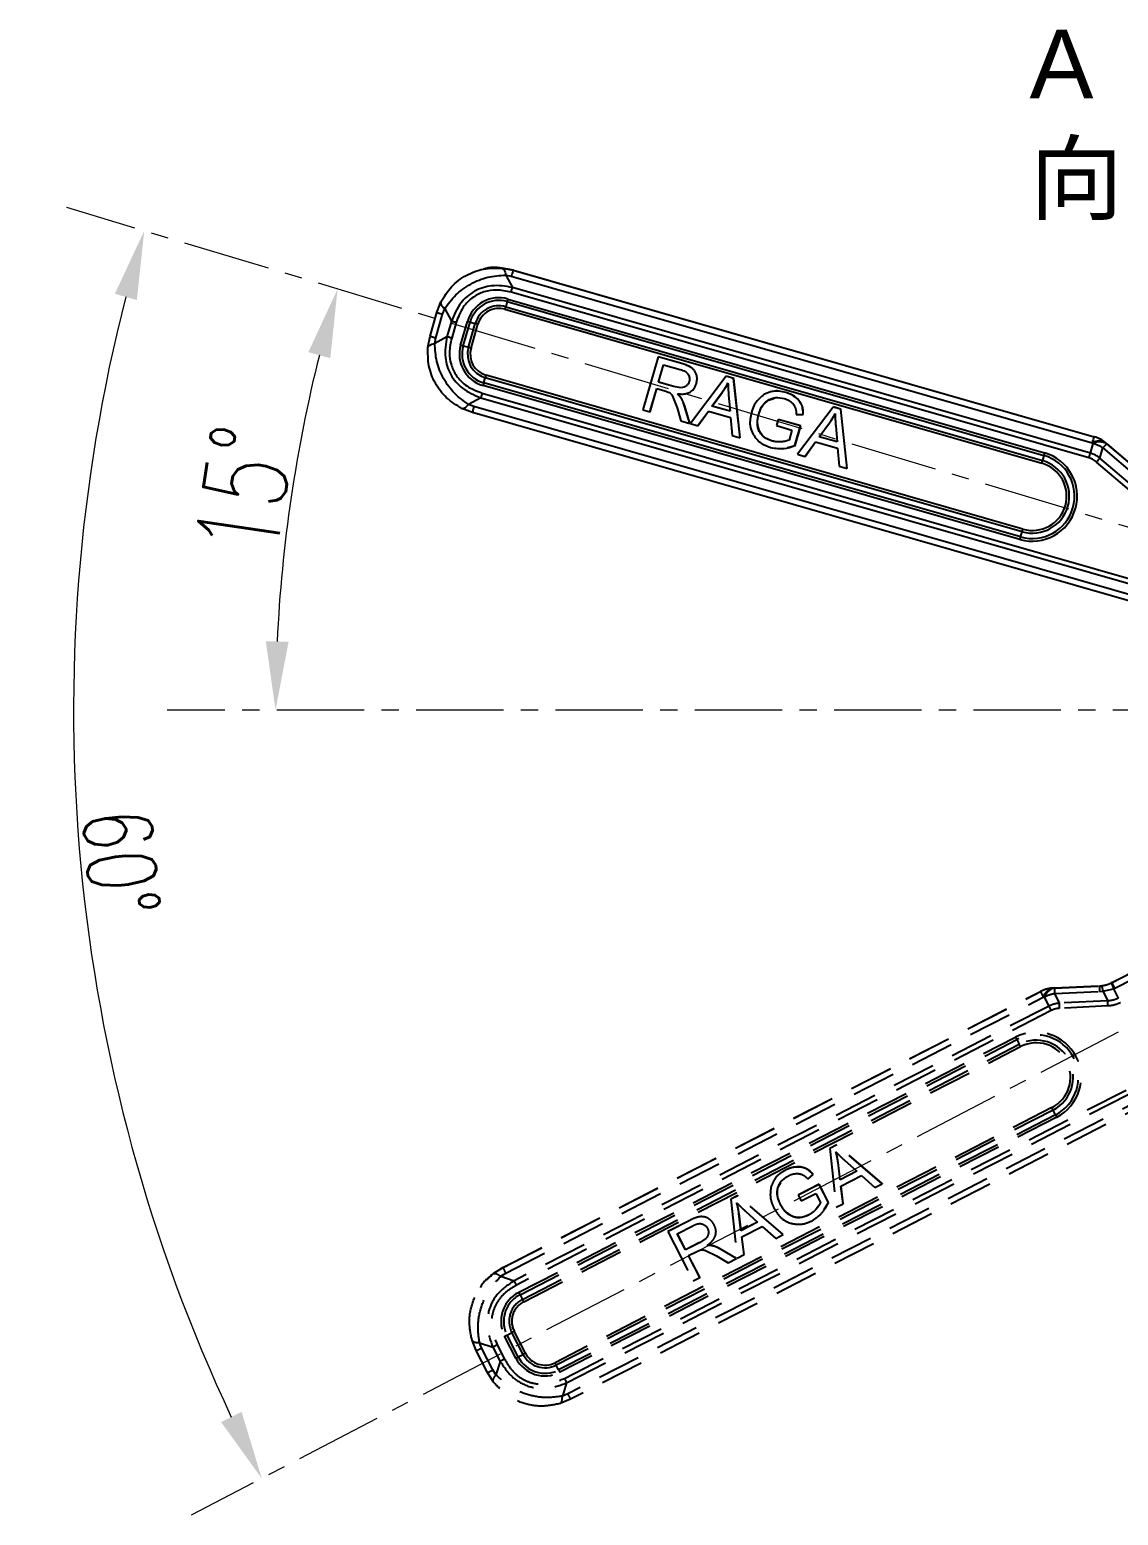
# Model space of a CAD drawing. Header units: millimetres. Extents: x 2126 to 3741, y 477 to 1658.
# Drawn here: x 2679.8 to 2838.6, y 1272.6 to 1489.3 of the extents above; entities that cross this region are included whole.
import ezdxf

# ---------------------------------------------------------------- set-up
doc = ezdxf.new("R2010")
doc.units = ezdxf.units.MM
doc.linetypes.add('CENTERX2', pattern=[20.32, 12.7, -2.54, 2.54, -2.54])
doc.linetypes.add('HIDDEN', pattern=[9.525, 6.35, -3.175])
doc.layers.add('AM_5', color=3, linetype='Continuous', lineweight=25)
doc.layers.add('标注', color=3, linetype='Continuous', lineweight=13)
doc.styles.add('SLDTEXTSTYLE1', font='txt.shx', dxfattribs={"width": 0.7, "bigfont": 'gbcbig.shx'})
doc.styles.get("Standard").update_dxf_attribs({"font": 'arial.ttf'})
doc.dimstyles.new('SLDDIMSTYLE12$2', dxfattribs={"dimtxt": 12, "dimasz": 10, "dimexe": 0, "dimexo": 0.0625, "dimgap": 0.875, "dimtad": 1, "dimdec": 1, "dimlfac": 1.8, "dimrnd": 1e-09, "dimzin": 12, "dimdsep": 46, "dimtxsty": 'SLDTEXTSTYLE1', "dimcen": 0.09, "dimdle": 8.16, "dimclrd": 3, "dimclre": 3, "dimadec": 0, "dimazin": 3, "dimtfac": 1, "dimtdec": 1, "dimtofl": 0, "dimtmove": 0, "dimatfit": 3, "dimfxl": 0, "dimfrac": 2, "dimtolj": 1, "dimlwd": 5, "dimlwe": 5, "dimarcsym": 0})

# ---------------------------------------------------------------- blocks, each defined once
blk = doc.blocks.new('*D18')
at = {"layer": 'Defpoints', "color": 0, "transparency": 16777216}
for p in [(2685.26, 1463.36), (2686.39, 1398.5), (2928.67, 1390.05), (2928.67, 1390.05), (2703.38, 1272.63)]:
    blk.add_point(p, dxfattribs=at)
at = {"layer": '标注', "color": 3, "linetype": 'Continuous', "lineweight": 5, "transparency": 16777216}
blk.add_arc((2928.67, 1390.05), 242.43, 165.602, 205.1646, dxfattribs=at)
at = {"layer": '标注', "color": 3, "transparency": 16777216}
for points in [[(2692.26, 1450.78), (2695.47, 1449.88), (2696.55, 1459.96)], [(2710.75, 1287.71), (2707.76, 1286.23), (2713.69, 1278)]]:
    blk.add_solid(points, dxfattribs=at)
at = {"layer": '标注', "color": 0, "transparency": 16777216, "insert": (2693.17, 1367.86), "char_height": 10, "attachment_point": 5, "rotation": 275.3833, "style": 'SLDTEXTSTYLE1'}
blk.add_mtext('\\A1;60%%D', dxfattribs=at)
blk = doc.blocks.new('*D19')
at = {"layer": 'AM_5', "color": 3, "linetype": 'Continuous', "lineweight": 5, "transparency": 16777216}
blk.add_arc((2928.56, 1390.08), 212.86, 165.9291, 177.308, dxfattribs=at)
at = {"layer": 'AM_5', "color": 3, "transparency": 16777216}
for points in [[(2720.48, 1442.27), (2723.69, 1441.39), (2724.74, 1451.47)], [(2717.6, 1400.04), (2714.27, 1400.12), (2715.7, 1390.08)]]:
    blk.add_solid(points, dxfattribs=at)
at = {"layer": 'Defpoints', "color": 0, "transparency": 16777216}
for p in [(2685.26, 1463.36), (2719.73, 1431.33), (2699.9, 1390.08), (2928.66, 1390.05), (2931.81, 1390.08)]:
    blk.add_point(p, dxfattribs=at)
at = {"layer": 'AM_5', "color": 0, "transparency": 16777216, "insert": (2711.17, 1422.11), "char_height": 12, "attachment_point": 5, "rotation": 81.6186, "style": 'SLDTEXTSTYLE1'}
blk.add_mtext('\\A1;15%%D', dxfattribs=at)

msp = doc.modelspace()

# ---------------------------------------------------------------- linework, layer by layer
at = {"color": 1, "linetype": 'CENTERX2', "lineweight": 18}
for p, q in [((2928.673, 1390.05), (2685.259, 1463.363)), ((2931.81, 1390.08), (2699.9, 1390.08)), ((2928.673, 1390.05), (2703.382, 1272.63))]:
    msp.add_line(p, q, dxfattribs=at)
at = {"color": 7, "linetype": 'Continuous', "lineweight": 25}
for p, q in [((2746.013, 1454.387), (2745.98, 1454.38)), ((2748.731, 1454.541), (2750.359, 1454.233)), ((2750.382, 1454.239), (2748.757, 1454.547)), ((2750.382, 1454.239), (2750.359, 1454.233)), ((2750.359, 1454.233), (2835.074, 1429.94)), ((2750.382, 1454.239), (2835.098, 1429.945)), ((2749.269, 1453.516), (2750.247, 1451.714)), ((2749.269, 1453.516), (2750.084, 1453.362)), ((2750.084, 1453.362), (2834.799, 1429.069)), ((2834.532, 1427.544), (2750.247, 1451.714)), ((2739.227, 1448.063), (2739.826, 1449.605)), ((2749.466, 1449.649), (2749.265, 1448.902)), ((2749.466, 1449.649), (2827.757, 1427.197)), ((2749.571, 1450.023), (2827.863, 1427.571)), ((2834.33, 1426.851), (2750.045, 1451.021)), ((2738.235, 1444.603), (2739.227, 1448.063)), ((2739.073, 1444.349), (2740.065, 1447.809)), ((2740.065, 1447.809), (2740.364, 1448.58)), ((2740.364, 1448.58), (2741.342, 1446.778)), ((2749.16, 1448.528), (2827.451, 1426.077)), ((2749.265, 1448.902), (2827.556, 1426.451)), ((2741.342, 1446.778), (2740.697, 1444.528)), ((2742.03, 1446.578), (2741.385, 1444.329)), ((2742.692, 1443.299), (2743.684, 1446.759)), ((2743.069, 1443.192), (2744.061, 1446.652)), ((2743.832, 1442.98), (2744.824, 1446.44)), ((2744.061, 1446.652), (2744.824, 1446.44)), ((2744.208, 1442.873), (2745.201, 1446.334)), ((2737.926, 1442.976), (2738.235, 1444.603)), ((2740.697, 1444.528), (2738.918, 1443.536)), ((2738.918, 1443.536), (2739.073, 1444.349)), ((2743.069, 1443.192), (2743.832, 1442.98)), ((2771.495, 1441.587), (2769.275, 1433.844)), ((2771.513, 1441.591), (2771.495, 1441.587)), ((2774.921, 1440.605), (2771.495, 1441.587)), ((2774.939, 1440.609), (2771.513, 1441.591)), ((2824.694, 1416.462), (2746.403, 1438.914)), ((2771.542, 1437.884), (2772.276, 1440.444)), ((2771.559, 1437.888), (2772.291, 1440.439)), ((2772.276, 1440.444), (2774.719, 1439.743)), ((2774.939, 1440.609), (2774.921, 1440.605)), ((2776.134, 1440.157), (2776.117, 1440.153)), ((2781.399, 1438.753), (2776.207, 1431.862)), ((2781.417, 1438.757), (2781.399, 1438.753)), ((2782.502, 1438.437), (2781.399, 1438.753)), ((2782.52, 1438.44), (2781.417, 1438.757)), ((2824.247, 1414.96), (2745.956, 1437.411)), ((2746.065, 1437.787), (2746.293, 1438.539)), ((2824.356, 1415.335), (2746.065, 1437.787)), ((2824.585, 1416.087), (2746.293, 1438.539)), ((2770.299, 1433.55), (2771.286, 1436.992)), ((2770.317, 1433.554), (2771.301, 1436.987)), ((2771.286, 1436.992), (2772.479, 1436.65)), ((2771.559, 1437.888), (2771.542, 1437.884)), ((2773.748, 1437.251), (2771.542, 1437.884)), ((2773.766, 1437.255), (2771.559, 1437.888)), ((2772.479, 1436.65), (2773.126, 1436.398)), ((2773.766, 1437.255), (2773.748, 1437.251)), ((2774.833, 1437.069), (2773.748, 1437.251)), ((2782.52, 1438.44), (2782.502, 1438.437)), ((2783.438, 1429.788), (2782.502, 1438.437)), ((2783.456, 1429.792), (2782.52, 1438.44)), ((2745.633, 1435.623), (2743.854, 1434.63)), ((2744.627, 1434.33), (2743.854, 1434.63)), ((2745.633, 1435.623), (2847.699, 1406.353)), ((2745.828, 1436.314), (2847.894, 1407.045)), ((2773.607, 1435.85), (2774.246, 1434.166)), ((2775.366, 1434.391), (2775.349, 1434.387)), ((2776.094, 1431.888), (2775.349, 1434.387)), ((2776.112, 1431.892), (2775.366, 1434.391)), ((2775.571, 1436.228), (2775.589, 1436.232)), ((2779.347, 1434.406), (2780.853, 1436.43)), ((2779.365, 1434.41), (2779.347, 1434.406)), ((2781.975, 1433.652), (2779.347, 1434.406)), ((2779.365, 1434.41), (2780.871, 1436.434)), ((2781.975, 1433.661), (2779.365, 1434.41)), ((2780.871, 1436.434), (2780.853, 1436.43)), ((2781.775, 1436.023), (2781.975, 1433.652)), ((2787.578, 1435.289), (2787.56, 1435.285)), ((2787.578, 1435.289), (2788.388, 1435.538)), ((2788.026, 1436.519), (2788.008, 1436.515)), ((2790.135, 1436.394), (2790.118, 1436.39)), ((2792.042, 1435.239), (2792.024, 1435.235)), ((2744.405, 1433.47), (2742.862, 1434.071)), ((2847.076, 1404.028), (2744.405, 1433.47)), ((2847.298, 1404.887), (2744.627, 1434.33)), ((2769.275, 1433.844), (2770.299, 1433.55)), ((2770.317, 1433.554), (2770.299, 1433.55)), ((2774.246, 1434.166), (2774.807, 1432.257)), ((2774.807, 1432.257), (2776.094, 1431.888)), ((2777.289, 1431.551), (2778.817, 1433.655)), ((2777.307, 1431.555), (2778.83, 1433.651)), ((2778.817, 1433.655), (2782.048, 1432.729)), ((2782.048, 1432.729), (2782.282, 1430.119)), ((2786.175, 1433.239), (2786.157, 1433.235)), ((2789.004, 1432.465), (2788.743, 1431.557)), ((2789.022, 1432.469), (2789.004, 1432.465)), ((2792.276, 1431.526), (2789.004, 1432.465)), ((2792.294, 1431.53), (2789.022, 1432.469)), ((2791.625, 1433.198), (2792.628, 1433.191)), ((2797.017, 1434.274), (2791.825, 1427.383)), ((2792.646, 1433.195), (2792.628, 1433.191)), ((2797.035, 1434.278), (2797.017, 1434.274)), ((2798.12, 1433.958), (2797.017, 1434.274)), ((2798.138, 1433.962), (2797.035, 1434.278)), ((2798.138, 1433.962), (2798.12, 1433.958)), ((2799.056, 1425.309), (2798.12, 1433.958)), ((2799.074, 1425.313), (2798.138, 1433.962)), ((2776.112, 1431.892), (2776.094, 1431.888)), ((2776.207, 1431.862), (2777.289, 1431.551)), ((2777.307, 1431.555), (2777.289, 1431.551)), ((2782.282, 1430.119), (2783.438, 1429.788)), ((2786.27, 1430.726), (2786.252, 1430.722)), ((2788.743, 1431.557), (2791.013, 1430.906)), ((2791.013, 1430.906), (2790.598, 1429.46)), ((2791.454, 1428.66), (2792.276, 1431.526)), ((2791.472, 1428.664), (2792.294, 1431.53)), ((2792.294, 1431.53), (2792.276, 1431.526)), ((2794.965, 1429.927), (2796.471, 1431.952)), ((2794.983, 1429.931), (2796.489, 1431.955)), ((2796.489, 1431.955), (2796.471, 1431.952)), ((2797.394, 1431.544), (2797.594, 1429.173)), ((2783.456, 1429.792), (2783.438, 1429.788)), ((2788.138, 1429.306), (2788.12, 1429.302)), ((2789.648, 1429.216), (2789.63, 1429.212)), ((2790.123, 1429.305), (2789.648, 1429.216)), ((2790.331, 1428.3), (2790.349, 1428.304)), ((2790.336, 1428.351), (2791.472, 1428.664)), ((2791.472, 1428.664), (2791.454, 1428.66)), ((2792.907, 1427.073), (2794.436, 1429.176)), ((2792.925, 1427.076), (2794.448, 1429.173)), ((2794.436, 1429.176), (2797.666, 1428.25)), ((2794.983, 1429.931), (2794.965, 1429.927)), ((2797.594, 1429.173), (2794.965, 1429.927)), ((2797.593, 1429.182), (2794.983, 1429.931)), ((2797.666, 1428.25), (2797.9, 1425.641)), ((2834.532, 1427.544), (2834.95, 1428.939)), ((2834.799, 1429.069), (2834.95, 1428.939)), ((2835.074, 1429.94), (2835.098, 1429.945)), ((2835.925, 1426.817), (2836.371, 1428.306)), ((2836.371, 1428.306), (2841.348, 1424.061)), ((2836.754, 1429.038), (2836.777, 1429.043)), ((2836.754, 1429.038), (2836.905, 1428.908)), ((2836.916, 1428.926), (2836.762, 1429.056)), ((2836.777, 1429.043), (2836.931, 1428.913)), ((2836.905, 1428.908), (2841.882, 1424.662)), ((2836.931, 1428.913), (2841.908, 1424.668)), ((2791.825, 1427.383), (2792.907, 1427.073)), ((2792.925, 1427.076), (2792.907, 1427.073)), ((2827.757, 1427.197), (2827.556, 1426.451)), ((2840.806, 1421.672), (2835.439, 1426.251)), ((2841.292, 1422.239), (2835.925, 1426.817)), ((2797.9, 1425.641), (2799.056, 1425.309)), ((2799.074, 1425.313), (2799.056, 1425.309)), ((2824.356, 1415.335), (2824.585, 1416.087))]:
    msp.add_line(p, q, dxfattribs=at)
at = {"color": 7, "linetype": 'HIDDEN', "lineweight": 25}
for p, q in [((2837.681, 1350.32), (2845.523, 1354.347)), ((2837.694, 1350.34), (2845.537, 1354.367)), ((2838.076, 1349.497), (2845.919, 1353.524)), ((2835.853, 1349.849), (2836.105, 1349.868)), ((2837.695, 1350.34), (2837.613, 1350.299)), ((2837.613, 1350.299), (2837.694, 1350.34)), ((2837.681, 1350.32), (2837.694, 1350.34)), ((2748.864, 1308.761), (2827.262, 1349.017)), ((2748.877, 1308.781), (2827.276, 1349.037)), ((2749.259, 1307.938), (2827.657, 1348.194)), ((2827.262, 1349.017), (2827.276, 1349.037)), ((2827.657, 1348.194), (2827.856, 1348.202)), ((2828.506, 1346.899), (2827.856, 1348.202)), ((2829.298, 1349.538), (2829.098, 1349.528)), ((2829.104, 1349.509), (2829.118, 1349.529)), ((2829.104, 1349.509), (2829.303, 1349.517)), ((2829.118, 1349.529), (2829.318, 1349.539)), ((2829.303, 1349.517), (2835.838, 1349.827)), ((2829.318, 1349.539), (2835.853, 1349.849)), ((2829.326, 1348.714), (2835.86, 1349.024)), ((2830.019, 1347.322), (2829.326, 1348.714)), ((2835.838, 1349.827), (2835.853, 1349.849)), ((2835.86, 1349.024), (2836.365, 1349.062)), ((2836.365, 1349.062), (2837.913, 1349.415)), ((2836.365, 1349.062), (2837.066, 1347.656)), ((2837.913, 1349.415), (2838.076, 1349.497)), ((2837.913, 1349.415), (2838.601, 1348.036)), ((2828.506, 1346.899), (2750.506, 1306.847)), ((2828.833, 1346.255), (2750.833, 1306.204)), ((2837.066, 1347.656), (2830.019, 1347.322)), ((2837.099, 1346.911), (2830.052, 1346.576)), ((2751.171, 1305.152), (2823.624, 1342.355)), ((2751.35, 1304.807), (2823.804, 1342.01)), ((2751.714, 1304.125), (2824.167, 1341.328)), ((2823.804, 1342.01), (2824.167, 1341.328)), ((2751.893, 1303.78), (2824.347, 1340.984)), ((2757.822, 1292.594), (2852.278, 1341.095)), ((2758.153, 1291.956), (2852.609, 1340.457)), ((2853.319, 1339.113), (2758.304, 1290.325)), ((2853.746, 1338.335), (2758.731, 1289.547)), ((2828.916, 1332.086), (2756.462, 1294.883)), ((2829.092, 1331.738), (2756.639, 1294.534)), ((2829.441, 1331.033), (2756.987, 1293.83)), ((2829.617, 1330.685), (2757.164, 1293.481)), ((2829.441, 1331.033), (2829.092, 1331.738)), ((2797.566, 1326.659), (2796.545, 1326.135)), ((2796.555, 1326.15), (2796.545, 1326.135)), ((2796.545, 1326.135), (2797.475, 1317.557)), ((2797.576, 1326.674), (2796.555, 1326.15)), ((2797.576, 1326.674), (2797.566, 1326.659)), ((2804.167, 1320.993), (2797.566, 1326.659)), ((2804.177, 1321.008), (2797.576, 1326.674)), ((2797.746, 1324.083), (2797.736, 1324.068)), ((2798.023, 1321.561), (2797.736, 1324.068)), ((2798.034, 1321.576), (2797.746, 1324.083)), ((2798.688, 1324.402), (2800.456, 1322.81)), ((2790.077, 1322.972), (2790.066, 1322.957)), ((2792.257, 1323.435), (2792.247, 1323.42)), ((2793.349, 1321.661), (2794.086, 1322.341)), ((2794.096, 1322.357), (2794.086, 1322.341)), ((2800.456, 1322.81), (2798.023, 1321.561)), ((2800.449, 1322.816), (2798.034, 1321.576)), ((2798.151, 1320.651), (2801.14, 1322.186)), ((2801.14, 1322.186), (2803.097, 1320.444)), ((2788.452, 1321.619), (2788.442, 1321.604)), ((2788.968, 1320.416), (2788.957, 1320.401)), ((2788.968, 1320.416), (2789.388, 1321.152)), ((2794.968, 1320.887), (2791.94, 1319.332)), ((2794.979, 1320.902), (2791.95, 1319.347)), ((2792.371, 1318.492), (2794.472, 1319.571)), ((2794.472, 1319.571), (2795.159, 1318.232)), ((2794.979, 1320.902), (2794.968, 1320.887)), ((2796.33, 1318.235), (2794.968, 1320.887)), ((2796.341, 1318.25), (2794.979, 1320.902)), ((2798.034, 1321.576), (2798.023, 1321.561)), ((2798.476, 1318.071), (2798.151, 1320.651)), ((2798.486, 1318.086), (2798.163, 1320.657)), ((2803.097, 1320.444), (2804.167, 1320.993)), ((2804.177, 1321.008), (2804.167, 1320.993)), ((2783.112, 1319.238), (2782.091, 1318.713)), ((2782.102, 1318.728), (2782.091, 1318.713)), ((2782.091, 1318.713), (2783.021, 1310.136)), ((2783.122, 1319.253), (2782.102, 1318.728)), ((2783.122, 1319.253), (2783.112, 1319.238)), ((2789.713, 1313.572), (2783.112, 1319.238)), ((2789.723, 1313.587), (2783.122, 1319.253)), ((2789.347, 1317.961), (2789.337, 1317.946)), ((2791.95, 1319.347), (2791.94, 1319.332)), ((2791.94, 1319.332), (2792.371, 1318.492)), ((2794.633, 1317.404), (2794.623, 1317.389)), ((2794.918, 1317.794), (2794.633, 1317.404)), ((2795.726, 1317.244), (2796.341, 1318.25)), ((2796.341, 1318.25), (2796.33, 1318.235)), ((2797.475, 1317.557), (2798.476, 1318.071)), ((2798.486, 1318.086), (2798.476, 1318.071)), ((2776.1, 1315.631), (2772.93, 1314.003)), ((2776.111, 1315.646), (2772.941, 1314.018)), ((2776.111, 1315.646), (2776.1, 1315.631)), ((2777.292, 1316.135), (2777.281, 1316.12)), ((2783.293, 1316.661), (2783.282, 1316.646)), ((2783.57, 1314.139), (2783.282, 1316.646)), ((2783.58, 1314.154), (2783.293, 1316.661)), ((2786.002, 1315.388), (2783.57, 1314.139)), ((2785.995, 1315.395), (2783.58, 1314.154)), ((2784.234, 1316.98), (2786.002, 1315.388)), ((2791.136, 1316.193), (2791.126, 1316.178)), ((2793.47, 1316.436), (2793.459, 1316.421)), ((2795.758, 1317.203), (2795.768, 1317.218)), ((2772.941, 1314.018), (2772.93, 1314.003)), ((2772.93, 1314.003), (2776.61, 1306.837)), ((2774.282, 1313.703), (2776.543, 1314.865)), ((2775.498, 1311.334), (2774.282, 1313.703)), ((2775.509, 1311.349), (2774.296, 1313.711)), ((2783.58, 1314.154), (2783.57, 1314.139)), ((2783.697, 1313.23), (2786.687, 1314.765)), ((2784.022, 1310.65), (2783.697, 1313.23)), ((2784.033, 1310.665), (2783.709, 1313.236)), ((2786.687, 1314.765), (2788.643, 1313.022)), ((2788.643, 1313.022), (2789.713, 1313.572)), ((2789.723, 1313.587), (2789.713, 1313.572)), ((2777.54, 1312.383), (2775.498, 1311.334)), ((2775.509, 1311.349), (2775.498, 1311.334)), ((2777.55, 1312.398), (2775.509, 1311.349)), ((2775.922, 1310.509), (2777.026, 1311.076)), ((2777.026, 1311.076), (2777.67, 1311.335)), ((2778.456, 1312.992), (2777.54, 1312.383)), ((2777.55, 1312.398), (2777.54, 1312.383)), ((2778.396, 1311.265), (2780.014, 1310.474)), ((2779.57, 1312.884), (2779.58, 1312.899)), ((2780.678, 1311.405), (2780.667, 1311.39)), ((2782.921, 1310.078), (2780.667, 1311.39)), ((2782.931, 1310.093), (2780.678, 1311.405)), ((2747.466, 1307.872), (2748.864, 1308.761)), ((2748.877, 1308.781), (2747.481, 1307.894)), ((2748.877, 1308.781), (2748.864, 1308.761)), ((2777.558, 1307.324), (2775.922, 1310.509)), ((2777.568, 1307.339), (2775.936, 1310.516)), ((2780.014, 1310.474), (2781.729, 1309.466)), ((2781.729, 1309.466), (2782.921, 1310.078)), ((2782.931, 1310.093), (2782.921, 1310.078)), ((2783.021, 1310.136), (2784.022, 1310.65)), ((2784.033, 1310.665), (2784.022, 1310.65)), ((2748.56, 1307.493), (2749.259, 1307.938)), ((2748.56, 1307.493), (2750.506, 1306.847)), ((2776.61, 1306.837), (2777.558, 1307.324)), ((2777.568, 1307.339), (2777.558, 1307.324)), ((2745.589, 1305.899), (2745.57, 1305.872)), ((2751.35, 1304.807), (2751.714, 1304.125)), ((2744.969, 1296.644), (2744.351, 1298.179)), ((2750.756, 1295.541), (2749.111, 1298.744)), ((2749.459, 1298.924), (2750.16, 1299.291)), ((2751.104, 1295.721), (2749.459, 1298.924)), ((2751.805, 1296.088), (2750.16, 1299.291)), ((2752.153, 1296.268), (2750.508, 1299.471)), ((2746.613, 1293.442), (2744.969, 1296.644)), ((2745.444, 1297.799), (2747.391, 1297.154)), ((2745.754, 1297.033), (2745.444, 1297.799)), ((2747.398, 1293.83), (2745.754, 1297.033)), ((2747.391, 1297.154), (2748.459, 1295.072)), ((2748.029, 1297.48), (2749.098, 1295.398)), ((2751.104, 1295.721), (2751.805, 1296.088)), ((2747.842, 1293.131), (2747.398, 1293.83)), ((2748.459, 1295.072), (2747.842, 1293.131)), ((2756.987, 1293.83), (2756.639, 1294.534)), ((2747.501, 1292.044), (2746.613, 1293.442)), ((2758.153, 1291.956), (2757.535, 1290.015)), ((2758.73, 1289.547), (2757.194, 1288.928)), ((2758.304, 1290.325), (2757.535, 1290.015))]:
    msp.add_line(p, q, dxfattribs=at)
at = {"color": 7, "linetype": 'Continuous', "lineweight": 25}
for centre, radius, start, end in [((2748.26, 1445.448), 4.759, 73.99917, 164.00247), ((2748.262, 1445.448), 4.37, 73.99917, 164.00247), ((2777.626, 1441.934), 29.197, 163.9172, 164.67984), ((2748.275, 1445.451), 3.59, 73.99917, 164.00247), ((2748.277, 1445.451), 3.201, 73.99917, 164.00247), ((2721.104, 1456.617), 29.199, 343.91719, 344.67981), ((2759.151, 1500.543), 55.963, 253.95603, 254.35706), ((2729.733, 1392.547), 55.967, 73.95602, 74.35704), ((2747.268, 1441.987), 4.76, 164.00083, 253.99752), ((2758.159, 1497.082), 55.963, 253.95603, 254.35706), ((2747.27, 1441.987), 4.37, 164.00075, 253.99756), ((2747.283, 1441.99), 3.591, 164.00075, 253.99757), ((2728.741, 1389.086), 55.967, 73.95602, 74.35704), ((2747.285, 1441.991), 3.201, 164.00056, 253.99766), ((2717.828, 1447.063), 29.714, 343.32882, 344.08236), ((2774.53, 1429.262), 29.714, 163.32881, 164.08236), ((2847.34, 1425.589), 13.015, 160.47239, 164.49357), ((2835.75, 1427.389), 1.93, 58.66161, 119.51448), ((2835.901, 1427.259), 1.93, 58.66153, 119.51425), ((2833.426, 1423.602), 5.55, 57.94933, 74.06129), ((2833.833, 1425.614), 4.5, 49.53467, 73.99864), ((2833.857, 1425.62), 4.5, 49.53467, 73.99864), ((2848.608, 1417.988), 16.006, 136.98242, 139.86093), ((2826.054, 1421.266), 6.56, 254.00246, 74), ((2826.057, 1421.266), 6.17, 254.00238, 74.00008), ((2826.07, 1421.269), 5.391, 254.00253, 73.99993), ((2826.072, 1421.27), 5.001, 254.00255, 73.99991), ((2799.396, 1434.165), 29.198, 343.91719, 344.67983), ((2855.918, 1419.483), 29.198, 163.91719, 164.67983), ((2852.82, 1406.811), 29.713, 163.32879, 164.08235), ((2796.119, 1424.612), 29.715, 343.32883, 344.08237)]:
    msp.add_arc(centre, radius, start, end, dxfattribs=at)
at = {"color": 7, "linetype": 'HIDDEN', "lineweight": 25}
for centre, radius, start, end in [((2849.602, 1355.542), 13.015, 203.65317, 207.67445), ((2829.317, 1345.014), 4.5, 92.71551, 117.17948), ((2839.183, 1354.239), 13.015, 203.65323, 207.67441), ((2829.331, 1345.034), 4.5, 92.71551, 117.17948), ((2829.5, 1347.62), 1.93, 101.84245, 162.69532), ((2829.699, 1347.628), 1.93, 101.84237, 162.69509), ((2830.397, 1343.268), 5.55, 101.13017, 117.24213), ((2845.309, 1349.563), 16.006, 180.16327, 183.04177), ((2851.843, 1349.873), 16.006, 180.16315, 183.04177), ((2826.621, 1336.52), 6.56, 297.1833, 117.18084), ((2849.617, 1355.655), 29.198, 207.09803, 207.86067), ((2826.622, 1336.522), 6.17, 297.18322, 117.18092), ((2826.63, 1336.533), 5.391, 297.18337, 117.18077), ((2798.354, 1327.684), 29.198, 27.09803, 27.86067), ((2826.631, 1336.535), 5.001, 297.18339, 117.18075), ((2802.502, 1318.475), 29.715, 26.50967, 27.26321), ((2856.029, 1344.295), 29.713, 206.50963, 207.26319), ((2753.345, 1300.918), 4.759, 117.18001, 207.18331), ((2753.346, 1300.92), 4.37, 117.18001, 207.18331), ((2777.163, 1318.451), 29.197, 207.09805, 207.86068), ((2753.354, 1300.931), 3.59, 117.18001, 207.18331), ((2753.355, 1300.933), 3.201, 117.18001, 207.18331), ((2725.9, 1290.48), 29.199, 27.09803, 27.86065), ((2723.585, 1348.546), 55.963, 297.13687, 297.5379), ((2776.036, 1249.665), 55.967, 117.13686, 117.53788), ((2725.23, 1345.344), 55.963, 297.13687, 297.5379), ((2754.991, 1297.718), 4.37, 207.18159, 297.1784), ((2777.68, 1246.463), 55.967, 117.13686, 117.53788), ((2754.999, 1297.729), 3.591, 207.18159, 297.17841), ((2755, 1297.731), 3.201, 207.1814, 297.1785), ((2754.99, 1297.716), 4.76, 207.18167, 297.17837), ((2730.049, 1281.272), 29.714, 26.50966, 27.2632), ((2783.577, 1307.093), 29.714, 206.50966, 207.26321)]:
    msp.add_arc(centre, radius, start, end, dxfattribs=at)
at = {"color": 7, "linetype": 'Continuous', "lineweight": 25}
for points, knots in [([(2739.826, 1449.605), (2740.299, 1450.378), (2741.242, 1451.918), (2743.451, 1453.559), (2746.015, 1454.564), (2747.824, 1454.549), (2748.731, 1454.541)], [0, 0, 0, 0, 0.2509207, 0.5000162, 0.7490448, 1, 1, 1, 1]), ([(2748.757, 1454.547), (2747.834, 1454.627), (2746.893, 1454.709), (2746.031, 1454.386), (2746.015, 1454.38)], [0, 0, 0, 0, 0.9811751, 1, 1, 1, 1]), ([(2748.731, 1454.541), (2748.841, 1454.486), (2749.061, 1454.375), (2749.2, 1453.803), (2749.269, 1453.516)], [0, 0, 0, 0, 0.5000005, 1, 1, 1, 1]), ([(2740.364, 1448.58), (2740.87, 1449.291), (2741.877, 1450.709), (2744.113, 1452.299), (2746.65, 1453.354), (2748.394, 1453.462), (2749.269, 1453.516)], [0, 0, 0, 0, 0.2509209, 0.5000162, 0.7490448, 1, 1, 1, 1]), ([(2750.247, 1451.714), (2749.23, 1451.879), (2747.344, 1452.183), (2744.645, 1451.294), (2742.473, 1449.474), (2741.737, 1447.721), (2741.342, 1446.778)], [0, 0, 0, 0, 0.2702915, 0.5008839, 0.7316205, 1, 1, 1, 1]), ([(2739.826, 1449.605), (2739.807, 1449.479), (2739.767, 1449.224), (2740.165, 1448.796), (2740.364, 1448.58)], [0, 0, 0, 0, 0.49686735, 1, 1, 1, 1]), ([(2750.045, 1451.021), (2749.341, 1451.171), (2748.031, 1451.45), (2746.111, 1451.163), (2744.391, 1450.331), (2742.864, 1448.8), (2742.322, 1447.357), (2742.03, 1446.578)], [0, 0, 0, 0, 0.2085412, 0.3881399, 0.5544367, 0.759769, 1, 1, 1, 1]), ([(2737.926, 1442.977), (2737.975, 1443.09), (2738.075, 1443.318), (2738.637, 1443.463), (2738.918, 1443.535)], [0, 0, 0, 0, 0.50000085, 1, 1, 1, 1]), ([(2743.854, 1434.63), (2743.14, 1435.137), (2741.717, 1436.148), (2740.123, 1438.386), (2739.071, 1440.922), (2738.969, 1442.662), (2738.918, 1443.536)], [0, 0, 0, 0, 0.2509467, 0.4999847, 0.7490684, 1, 1, 1, 1]), ([(2740.697, 1444.528), (2740.532, 1443.51), (2740.226, 1441.624), (2741.117, 1438.924), (2742.937, 1436.753), (2744.691, 1436.018), (2745.633, 1435.623)], [0, 0, 0, 0, 0.2705363, 0.5011773, 0.7319034, 1, 1, 1, 1]), ([(2741.385, 1444.329), (2741.235, 1443.625), (2740.957, 1442.314), (2741.244, 1440.392), (2742.077, 1438.673), (2743.608, 1437.147), (2745.05, 1436.606), (2745.828, 1436.314)], [0, 0, 0, 0, 0.20872371, 0.38836947, 0.55468562, 0.75997191, 1, 1, 1, 1]), ([(2742.862, 1434.071), (2742.088, 1434.545), (2740.546, 1435.489), (2738.904, 1437.699), (2737.9, 1440.262), (2737.917, 1442.069), (2737.926, 1442.976)], [0, 0, 0, 0, 0.2509467, 0.4999848, 0.7490685, 1, 1, 1, 1]), ([(2774.719, 1439.743), (2774.967, 1439.659), (2775.325, 1439.538), (2775.721, 1439.253), (2775.844, 1439.072), (2775.902, 1438.987)], [0, 0, 0, 0, 0.5431864, 0.7867589, 1, 1, 1, 1]), ([(2776.117, 1440.153), (2775.927, 1440.242), (2775.54, 1440.422), (2775.13, 1440.543), (2774.921, 1440.605)], [0, 0, 0, 0, 0.4889255, 1, 1, 1, 1]), ([(2776.134, 1440.157), (2775.945, 1440.246), (2775.558, 1440.426), (2775.148, 1440.547), (2774.939, 1440.609)], [0, 0, 0, 0, 0.4889255, 1, 1, 1, 1]), ([(2775.902, 1438.987), (2775.971, 1438.826), (2776.074, 1438.588), (2776.08, 1438.243), (2776.043, 1438.08), (2776.024, 1437.998)], [0, 0, 0, 0, 0.508701, 0.7517829, 1, 1, 1, 1]), ([(2776.789, 1439.576), (2776.68, 1439.703), (2776.485, 1439.93), (2776.23, 1440.085), (2776.117, 1440.153)], [0, 0, 0, 0, 0.5575462, 1, 1, 1, 1]), ([(2777.144, 1438.716), (2777.106, 1438.894), (2777.04, 1439.203), (2776.864, 1439.464), (2776.789, 1439.576)], [0, 0, 0, 0, 0.5738958, 1, 1, 1, 1]), ([(2777.081, 1437.7), (2777.123, 1437.89), (2777.198, 1438.227), (2777.16, 1438.568), (2777.144, 1438.716)], [0, 0, 0, 0, 0.5655054, 1, 1, 1, 1]), ([(2774.294, 1436.209), (2774.556, 1436.183), (2775.041, 1436.136), (2775.728, 1436.236), (2776.331, 1436.506), (2776.829, 1437.004), (2776.994, 1437.46), (2777.081, 1437.7)], [0, 0, 0, 0, 0.2248507, 0.4169148, 0.5876668, 0.7832367, 1, 1, 1, 1]), ([(2775.571, 1437.334), (2775.458, 1437.26), (2775.233, 1437.114), (2774.966, 1437.084), (2774.833, 1437.069)], [0, 0, 0, 0, 0.50112496, 1, 1, 1, 1]), ([(2776.024, 1437.998), (2775.976, 1437.868), (2775.88, 1437.609), (2775.674, 1437.425), (2775.571, 1437.334)], [0, 0, 0, 0, 0.5017512, 1, 1, 1, 1]), ([(2780.853, 1436.43), (2781.018, 1436.667), (2781.322, 1437.104), (2781.569, 1437.576), (2781.683, 1437.792)], [0, 0, 0, 0, 0.5419592, 1, 1, 1, 1]), ([(2780.871, 1436.434), (2781.035, 1436.671), (2781.34, 1437.108), (2781.587, 1437.58), (2781.701, 1437.796)], [0, 0, 0, 0, 0.5419592, 1, 1, 1, 1]), ([(2781.683, 1437.792), (2781.69, 1437.503), (2781.705, 1436.913), (2781.752, 1436.324), (2781.775, 1436.023)], [0, 0, 0, 0, 0.4886907, 1, 1, 1, 1]), ([(2790.118, 1436.39), (2789.788, 1436.467), (2789.162, 1436.614), (2788.042, 1436.602), (2787.347, 1436.272), (2786.931, 1436.075)], [0, 0, 0, 0, 0.308178, 0.5862676, 1, 1, 1, 1]), ([(2790.135, 1436.394), (2789.808, 1436.465), (2789.184, 1436.601), (2788.445, 1436.651), (2788.1, 1436.511), (2788.038, 1436.486)], [0, 0, 0, 0, 0.4764978, 0.9064737, 1, 1, 1, 1]), ([(2742.862, 1434.071), (2742.982, 1434.055), (2743.225, 1434.023), (2743.644, 1434.427), (2743.854, 1434.63)], [0, 0, 0, 0, 0.4968674, 1, 1, 1, 1]), ([(2773.126, 1436.398), (2773.206, 1436.335), (2773.399, 1436.182), (2773.53, 1435.973), (2773.607, 1435.85)], [0, 0, 0, 0, 0.4142729, 1, 1, 1, 1]), ([(2775.349, 1434.387), (2775.209, 1434.82), (2774.987, 1435.51), (2774.482, 1436.02), (2774.294, 1436.209)], [0, 0, 0, 0, 0.628575, 1, 1, 1, 1]), ([(2775.366, 1434.391), (2775.227, 1434.824), (2775.005, 1435.514), (2774.5, 1436.023), (2774.312, 1436.213)], [0, 0, 0, 0, 0.628575, 1, 1, 1, 1]), ([(2786.931, 1436.075), (2786.471, 1435.698), (2785.616, 1434.996), (2785.255, 1433.954), (2785.089, 1433.473)], [0, 0, 0, 0, 0.5381648, 1, 1, 1, 1]), ([(2786.157, 1433.235), (2786.311, 1433.665), (2786.534, 1434.284), (2787.079, 1434.946), (2787.402, 1435.173), (2787.56, 1435.285)], [0, 0, 0, 0, 0.5344662, 0.7714045, 1, 1, 1, 1]), ([(2786.175, 1433.239), (2786.344, 1433.724), (2786.628, 1434.543), (2787.303, 1435.073), (2787.578, 1435.289)], [0, 0, 0, 0, 0.5921782, 1, 1, 1, 1]), ([(2787.56, 1435.285), (2787.73, 1435.374), (2788.068, 1435.553), (2788.863, 1435.719), (2789.465, 1435.598), (2789.878, 1435.516)], [0, 0, 0, 0, 0.2394886, 0.4785859, 1, 1, 1, 1]), ([(2789.878, 1435.516), (2790.13, 1435.428), (2790.62, 1435.256), (2790.992, 1434.895), (2791.173, 1434.719)], [0, 0, 0, 0, 0.512975, 1, 1, 1, 1]), ([(2792.024, 1435.235), (2791.73, 1435.514), (2791.177, 1436.038), (2790.455, 1436.278), (2790.118, 1436.39)], [0, 0, 0, 0, 0.5318982, 1, 1, 1, 1]), ([(2792.042, 1435.239), (2791.748, 1435.518), (2791.195, 1436.042), (2790.473, 1436.281), (2790.135, 1436.394)], [0, 0, 0, 0, 0.53189815, 1, 1, 1, 1]), ([(2791.173, 1434.719), (2791.249, 1434.619), (2791.403, 1434.417), (2791.607, 1433.908), (2791.617, 1433.488), (2791.625, 1433.198)], [0, 0, 0, 0, 0.23103556, 0.46846759, 1, 1, 1, 1]), ([(2792.628, 1433.191), (2792.623, 1433.624), (2792.616, 1434.37), (2792.199, 1434.98), (2792.024, 1435.235)], [0, 0, 0, 0, 0.5814657, 1, 1, 1, 1]), ([(2792.646, 1433.195), (2792.641, 1433.628), (2792.634, 1434.374), (2792.217, 1434.984), (2792.042, 1435.239)], [0, 0, 0, 0, 0.5814657, 1, 1, 1, 1]), ([(2785.089, 1433.473), (2784.956, 1432.836), (2784.728, 1431.736), (2785.161, 1430.711), (2785.343, 1430.28)], [0, 0, 0, 0, 0.5794862, 1, 1, 1, 1]), ([(2786.252, 1430.722), (2786.177, 1430.901), (2786.024, 1431.268), (2785.915, 1432.129), (2786.058, 1432.782), (2786.157, 1433.235)], [0, 0, 0, 0, 0.2264152, 0.4626215, 1, 1, 1, 1]), ([(2786.27, 1430.726), (2786.132, 1431.158), (2785.867, 1431.989), (2786.075, 1432.834), (2786.175, 1433.239)], [0, 0, 0, 0, 0.520635, 1, 1, 1, 1]), ([(2796.471, 1431.952), (2796.636, 1432.188), (2796.94, 1432.625), (2797.188, 1433.097), (2797.301, 1433.313)], [0, 0, 0, 0, 0.54195929, 1, 1, 1, 1]), ([(2796.489, 1431.955), (2796.654, 1432.192), (2796.958, 1432.629), (2797.206, 1433.101), (2797.319, 1433.317)], [0, 0, 0, 0, 0.5419593, 1, 1, 1, 1]), ([(2797.301, 1433.313), (2797.308, 1433.024), (2797.323, 1432.434), (2797.37, 1431.845), (2797.394, 1431.544)], [0, 0, 0, 0, 0.4886908, 1, 1, 1, 1]), ([(2785.343, 1430.28), (2785.7, 1429.8), (2786.366, 1428.906), (2787.414, 1428.541), (2787.899, 1428.372)], [0, 0, 0, 0, 0.53725916, 1, 1, 1, 1]), ([(2788.12, 1429.302), (2787.719, 1429.452), (2787.136, 1429.669), (2786.541, 1430.229), (2786.348, 1430.558), (2786.252, 1430.722)], [0, 0, 0, 0, 0.5264104, 0.7642346, 1, 1, 1, 1]), ([(2788.138, 1429.306), (2787.684, 1429.472), (2786.906, 1429.756), (2786.457, 1430.441), (2786.27, 1430.726)], [0, 0, 0, 0, 0.5837878, 1, 1, 1, 1]), ([(2787.899, 1428.372), (2788.557, 1428.26), (2789.772, 1428.054), (2790.926, 1428.47), (2791.454, 1428.66)], [0, 0, 0, 0, 0.5424178, 1, 1, 1, 1]), ([(2789.63, 1429.212), (2789.375, 1429.185), (2788.866, 1429.132), (2788.368, 1429.246), (2788.12, 1429.302)], [0, 0, 0, 0, 0.5020846, 1, 1, 1, 1]), ([(2789.648, 1429.216), (2789.362, 1429.188), (2788.853, 1429.138), (2788.355, 1429.255), (2788.138, 1429.306)], [0, 0, 0, 0, 0.5618251, 1, 1, 1, 1]), ([(2790.598, 1429.46), (2790.486, 1429.415), (2790.176, 1429.29), (2789.843, 1429.242), (2789.63, 1429.212)], [0, 0, 0, 0, 0.3598376, 1, 1, 1, 1]), ([(2835.439, 1426.251), (2835.246, 1426.397), (2834.906, 1426.654), (2834.504, 1426.792), (2834.33, 1426.851)], [0, 0, 0, 0, 0.56777287, 1, 1, 1, 1]), ([(2835.925, 1426.817), (2835.709, 1426.974), (2835.281, 1427.286), (2834.78, 1427.458), (2834.532, 1427.544)], [0, 0, 0, 0, 0.50495342, 1, 1, 1, 1])]:
    msp.add_open_spline(points, degree=3, knots=knots, dxfattribs=at)
for points in [[(2750.359, 1454.233), (2750.343, 1454.193), (2750.311, 1454.114), (2750.16, 1453.613), (2750.084, 1453.362)], [(2750.045, 1451.021), (2750.064, 1451.088), (2750.103, 1451.222), (2750.158, 1451.411), (2750.208, 1451.583), (2750.234, 1451.67), (2750.247, 1451.714)], [(2739.227, 1448.063), (2739.261, 1448.051), (2739.329, 1448.027), (2739.82, 1447.882), (2740.065, 1447.809)], [(2742.03, 1446.578), (2741.963, 1446.598), (2741.83, 1446.636), (2741.641, 1446.69), (2741.471, 1446.74), (2741.385, 1446.765), (2741.342, 1446.778)], [(2738.235, 1444.603), (2738.269, 1444.59), (2738.337, 1444.566), (2738.827, 1444.421), (2739.073, 1444.349)], [(2741.385, 1444.329), (2741.319, 1444.348), (2741.185, 1444.387), (2740.996, 1444.441), (2740.826, 1444.49), (2740.74, 1444.516), (2740.697, 1444.528)], [(2745.828, 1436.314), (2745.809, 1436.247), (2745.771, 1436.113), (2745.717, 1435.924), (2745.669, 1435.753), (2745.645, 1435.666), (2745.633, 1435.623)], [(2744.627, 1434.33), (2744.559, 1434.081), (2744.424, 1433.584), (2744.412, 1433.508), (2744.405, 1433.47)], [(2834.33, 1426.851), (2834.349, 1426.918), (2834.388, 1427.052), (2834.443, 1427.241), (2834.493, 1427.412), (2834.519, 1427.5), (2834.532, 1427.544)], [(2835.439, 1426.251), (2835.486, 1426.306), (2835.581, 1426.417), (2835.715, 1426.573), (2835.835, 1426.713), (2835.895, 1426.782), (2835.925, 1426.817)]]:
    msp.add_open_spline(points, degree=3, dxfattribs=at)
at = {"color": 7, "linetype": 'HIDDEN', "lineweight": 25}
for points, knots in [([(2836.09, 1349.847), (2836.355, 1349.886), (2836.874, 1349.964), (2837.36, 1350.175), (2837.599, 1350.279)], [0, 0, 0, 0, 0.5083155, 1, 1, 1, 1]), ([(2836.105, 1349.868), (2836.369, 1349.907), (2836.888, 1349.984), (2837.374, 1350.195), (2837.613, 1350.299)], [0, 0, 0, 0, 0.50800634, 1, 1, 1, 1]), ([(2837.599, 1350.279), (2837.614, 1350.287), (2837.642, 1350.3), (2837.669, 1350.314), (2837.681, 1350.32)], [0, 0, 0, 0, 0.5601455, 1, 1, 1, 1]), ([(2837.599, 1350.279), (2837.602, 1350.233), (2837.609, 1350.141), (2837.812, 1349.657), (2837.913, 1349.415)], [0, 0, 0, 0, 0.5, 1, 1, 1, 1]), ([(2835.838, 1349.827), (2835.885, 1349.83), (2835.97, 1349.835), (2836.053, 1349.843), (2836.09, 1349.847)], [0, 0, 0, 0, 0.5576718, 1, 1, 1, 1]), ([(2836.09, 1349.847), (2836.128, 1349.812), (2836.205, 1349.742), (2836.312, 1349.288), (2836.365, 1349.062)], [0, 0, 0, 0, 0.5008043, 1, 1, 1, 1]), ([(2838.601, 1348.036), (2838.36, 1347.93), (2837.87, 1347.715), (2837.337, 1347.676), (2837.066, 1347.656)], [0, 0, 0, 0, 0.4914989, 1, 1, 1, 1]), ([(2830.019, 1347.322), (2829.754, 1347.289), (2829.229, 1347.224), (2828.745, 1347.006), (2828.506, 1346.899)], [0, 0, 0, 0, 0.50495342, 1, 1, 1, 1]), ([(2830.052, 1346.576), (2829.812, 1346.551), (2829.388, 1346.507), (2829.001, 1346.331), (2828.833, 1346.255)], [0, 0, 0, 0, 0.56777287, 1, 1, 1, 1]), ([(2838.928, 1347.392), (2838.642, 1347.265), (2838.059, 1347.006), (2837.423, 1346.943), (2837.099, 1346.911)], [0, 0, 0, 0, 0.4902935, 1, 1, 1, 1]), ([(2797.41, 1325.629), (2797.612, 1325.423), (2798.027, 1325.003), (2798.464, 1324.605), (2798.688, 1324.402)], [0, 0, 0, 0, 0.4886908, 1, 1, 1, 1]), ([(2797.736, 1324.068), (2797.694, 1324.353), (2797.617, 1324.88), (2797.475, 1325.394), (2797.41, 1325.629)], [0, 0, 0, 0, 0.54195929, 1, 1, 1, 1]), ([(2797.746, 1324.083), (2797.705, 1324.368), (2797.627, 1324.895), (2797.485, 1325.409), (2797.42, 1325.644)], [0, 0, 0, 0, 0.5419593, 1, 1, 1, 1]), ([(2790.066, 1322.957), (2789.773, 1322.787), (2789.216, 1322.466), (2788.407, 1321.691), (2788.126, 1320.975), (2787.958, 1320.547)], [0, 0, 0, 0, 0.308178, 0.5862676, 1, 1, 1, 1]), ([(2790.077, 1322.972), (2789.789, 1322.799), (2789.241, 1322.471), (2788.668, 1322.003), (2788.512, 1321.664), (2788.484, 1321.604)], [0, 0, 0, 0, 0.4764978, 0.9064737, 1, 1, 1, 1]), ([(2788.957, 1320.401), (2789.02, 1320.582), (2789.145, 1320.944), (2789.61, 1321.609), (2790.132, 1321.933), (2790.49, 1322.156)], [0, 0, 0, 0, 0.2394886, 0.4785859, 1, 1, 1, 1]), ([(2792.247, 1323.42), (2791.841, 1323.422), (2791.079, 1323.425), (2790.389, 1323.106), (2790.066, 1322.957)], [0, 0, 0, 0, 0.5318982, 1, 1, 1, 1]), ([(2792.257, 1323.435), (2791.852, 1323.437), (2791.09, 1323.44), (2790.4, 1323.121), (2790.077, 1322.972)], [0, 0, 0, 0, 0.53189815, 1, 1, 1, 1]), ([(2790.49, 1322.156), (2790.733, 1322.263), (2791.208, 1322.474), (2791.727, 1322.465), (2791.979, 1322.46)], [0, 0, 0, 0, 0.512975, 1, 1, 1, 1]), ([(2791.979, 1322.46), (2792.103, 1322.439), (2792.353, 1322.398), (2792.85, 1322.166), (2793.145, 1321.867), (2793.349, 1321.661)], [0, 0, 0, 0, 0.23103556, 0.46846759, 1, 1, 1, 1]), ([(2794.086, 1322.341), (2793.786, 1322.655), (2793.27, 1323.193), (2792.549, 1323.353), (2792.247, 1323.42)], [0, 0, 0, 0, 0.5814657, 1, 1, 1, 1]), ([(2794.096, 1322.357), (2793.796, 1322.67), (2793.28, 1323.208), (2792.559, 1323.368), (2792.257, 1323.435)], [0, 0, 0, 0, 0.5814657, 1, 1, 1, 1]), ([(2787.958, 1320.547), (2787.881, 1319.957), (2787.738, 1318.86), (2788.187, 1317.853), (2788.395, 1317.389)], [0, 0, 0, 0, 0.5381648, 1, 1, 1, 1]), ([(2789.337, 1317.946), (2789.156, 1318.365), (2788.894, 1318.969), (2788.839, 1319.825), (2788.918, 1320.211), (2788.957, 1320.401)], [0, 0, 0, 0, 0.5344662, 0.7714045, 1, 1, 1, 1]), ([(2789.347, 1317.961), (2789.138, 1318.43), (2788.786, 1319.222), (2788.915, 1320.07), (2788.968, 1320.416)], [0, 0, 0, 0, 0.5921782, 1, 1, 1, 1]), ([(2782.956, 1318.207), (2783.159, 1318.001), (2783.574, 1317.581), (2784.011, 1317.184), (2784.234, 1316.98)], [0, 0, 0, 0, 0.4886907, 1, 1, 1, 1]), ([(2783.282, 1316.646), (2783.241, 1316.932), (2783.163, 1317.459), (2783.021, 1317.972), (2782.956, 1318.207)], [0, 0, 0, 0, 0.5419592, 1, 1, 1, 1]), ([(2783.293, 1316.661), (2783.251, 1316.947), (2783.174, 1317.474), (2783.032, 1317.987), (2782.967, 1318.222)], [0, 0, 0, 0, 0.5419592, 1, 1, 1, 1]), ([(2788.395, 1317.389), (2788.734, 1316.833), (2789.321, 1315.875), (2790.338, 1315.424), (2790.765, 1315.234)], [0, 0, 0, 0, 0.5794862, 1, 1, 1, 1]), ([(2791.126, 1316.178), (2790.948, 1316.258), (2790.586, 1316.42), (2789.917, 1316.974), (2789.575, 1317.548), (2789.337, 1317.946)], [0, 0, 0, 0, 0.2264152, 0.4626215, 1, 1, 1, 1]), ([(2791.136, 1316.193), (2790.74, 1316.414), (2789.978, 1316.839), (2789.552, 1317.598), (2789.347, 1317.961)], [0, 0, 0, 0, 0.520635, 1, 1, 1, 1]), ([(2794.623, 1317.389), (2794.455, 1317.195), (2794.12, 1316.808), (2793.679, 1316.55), (2793.459, 1316.421)], [0, 0, 0, 0, 0.5020846, 1, 1, 1, 1]), ([(2794.633, 1317.404), (2794.444, 1317.188), (2794.106, 1316.803), (2793.664, 1316.548), (2793.47, 1316.436)], [0, 0, 0, 0, 0.5618251, 1, 1, 1, 1]), ([(2793.935, 1315.591), (2794.492, 1315.961), (2795.518, 1316.641), (2796.075, 1317.735), (2796.33, 1318.235)], [0, 0, 0, 0, 0.5424178, 1, 1, 1, 1]), ([(2795.159, 1318.232), (2795.108, 1318.123), (2794.967, 1317.819), (2794.757, 1317.557), (2794.623, 1317.389)], [0, 0, 0, 0, 0.3598376, 1, 1, 1, 1]), ([(2777.281, 1316.12), (2777.083, 1316.055), (2776.677, 1315.922), (2776.295, 1315.729), (2776.1, 1315.631)], [0, 0, 0, 0, 0.4889255, 1, 1, 1, 1]), ([(2777.292, 1316.135), (2777.093, 1316.07), (2776.687, 1315.937), (2776.306, 1315.744), (2776.111, 1315.646)], [0, 0, 0, 0, 0.4889255, 1, 1, 1, 1]), ([(2778.167, 1316.159), (2778.001, 1316.177), (2777.703, 1316.209), (2777.411, 1316.147), (2777.281, 1316.12)], [0, 0, 0, 0, 0.5575462, 1, 1, 1, 1]), ([(2779.014, 1315.775), (2778.865, 1315.879), (2778.605, 1316.059), (2778.298, 1316.129), (2778.167, 1316.159)], [0, 0, 0, 0, 0.5738958, 1, 1, 1, 1]), ([(2779.663, 1314.991), (2779.564, 1315.159), (2779.388, 1315.455), (2779.127, 1315.678), (2779.014, 1315.775)], [0, 0, 0, 0, 0.5655054, 1, 1, 1, 1]), ([(2790.765, 1315.234), (2791.355, 1315.128), (2792.452, 1314.932), (2793.466, 1315.383), (2793.935, 1315.591)], [0, 0, 0, 0, 0.53725916, 1, 1, 1, 1]), ([(2793.459, 1316.421), (2793.064, 1316.256), (2792.491, 1316.016), (2791.674, 1316.016), (2791.308, 1316.124), (2791.126, 1316.178)], [0, 0, 0, 0, 0.5264104, 0.7642346, 1, 1, 1, 1]), ([(2793.47, 1316.436), (2793.025, 1316.247), (2792.264, 1315.922), (2791.467, 1316.114), (2791.136, 1316.193)], [0, 0, 0, 0, 0.5837878, 1, 1, 1, 1]), ([(2776.543, 1314.865), (2776.781, 1314.973), (2777.125, 1315.13), (2777.608, 1315.193), (2777.823, 1315.145), (2777.923, 1315.123)], [0, 0, 0, 0, 0.5431864, 0.7867589, 1, 1, 1, 1]), ([(2777.923, 1315.123), (2778.084, 1315.053), (2778.321, 1314.949), (2778.562, 1314.702), (2778.646, 1314.558), (2778.689, 1314.485)], [0, 0, 0, 0, 0.508701, 0.7517829, 1, 1, 1, 1]), ([(2778.813, 1313.691), (2778.781, 1313.56), (2778.717, 1313.299), (2778.543, 1313.094), (2778.456, 1312.992)], [0, 0, 0, 0, 0.50112496, 1, 1, 1, 1]), ([(2778.652, 1311.997), (2778.86, 1312.157), (2779.246, 1312.455), (2779.679, 1312.998), (2779.934, 1313.607), (2779.956, 1314.31), (2779.764, 1314.757), (2779.663, 1314.991)], [0, 0, 0, 0, 0.2248507, 0.4169148, 0.5876668, 0.7832367, 1, 1, 1, 1]), ([(2778.689, 1314.485), (2778.743, 1314.357), (2778.85, 1314.103), (2778.825, 1313.828), (2778.813, 1313.691)], [0, 0, 0, 0, 0.5017512, 1, 1, 1, 1]), ([(2777.67, 1311.335), (2777.771, 1311.344), (2778.017, 1311.364), (2778.256, 1311.302), (2778.396, 1311.265)], [0, 0, 0, 0, 0.4142729, 1, 1, 1, 1]), ([(2780.667, 1311.39), (2780.269, 1311.61), (2779.635, 1311.961), (2778.918, 1311.987), (2778.652, 1311.997)], [0, 0, 0, 0, 0.628575, 1, 1, 1, 1]), ([(2780.678, 1311.405), (2780.279, 1311.625), (2779.646, 1311.976), (2778.928, 1312.002), (2778.662, 1312.012)], [0, 0, 0, 0, 0.628575, 1, 1, 1, 1]), ([(2744.351, 1298.179), (2744.167, 1299.066), (2743.8, 1300.834), (2744.288, 1303.542), (2745.47, 1306.03), (2746.799, 1307.256), (2747.466, 1307.872)], [0, 0, 0, 0, 0.2509207, 0.5000162, 0.7490448, 1, 1, 1, 1]), ([(2745.444, 1297.799), (2745.326, 1298.664), (2745.091, 1300.386), (2745.633, 1303.076), (2746.761, 1305.582), (2747.959, 1306.854), (2748.56, 1307.493)], [0, 0, 0, 0, 0.2509209, 0.5000162, 0.7490448, 1, 1, 1, 1]), ([(2747.481, 1307.894), (2746.753, 1307.321), (2746.011, 1306.737), (2745.604, 1305.911), (2745.596, 1305.895)], [0, 0, 0, 0, 0.9811751, 1, 1, 1, 1]), ([(2750.506, 1306.847), (2749.652, 1306.271), (2748.068, 1305.203), (2746.709, 1302.708), (2746.37, 1299.894), (2747.034, 1298.112), (2747.391, 1297.154)], [0, 0, 0, 0, 0.2702915, 0.5008839, 0.7316205, 1, 1, 1, 1]), ([(2747.466, 1307.872), (2747.584, 1307.907), (2747.821, 1307.976), (2748.313, 1307.654), (2748.56, 1307.493)], [0, 0, 0, 0, 0.5000005, 1, 1, 1, 1]), ([(2750.833, 1306.204), (2750.217, 1305.832), (2749.071, 1305.138), (2747.867, 1303.615), (2747.183, 1301.832), (2747.117, 1299.671), (2747.709, 1298.247), (2748.029, 1297.48)], [0, 0, 0, 0, 0.2085412, 0.3881399, 0.5544367, 0.759769, 1, 1, 1, 1]), ([(2744.351, 1298.179), (2744.423, 1298.073), (2744.568, 1297.861), (2745.151, 1297.82), (2745.444, 1297.799)], [0, 0, 0, 0, 0.49686735, 1, 1, 1, 1]), ([(2748.459, 1295.072), (2749.036, 1294.217), (2750.104, 1292.633), (2752.601, 1291.274), (2755.414, 1290.936), (2757.195, 1291.6), (2758.153, 1291.956)], [0, 0, 0, 0, 0.2705363, 0.5011773, 0.7319034, 1, 1, 1, 1]), ([(2749.098, 1295.398), (2749.471, 1294.782), (2750.164, 1293.635), (2751.688, 1292.431), (2753.473, 1291.747), (2755.633, 1291.682), (2757.056, 1292.274), (2757.822, 1292.594)], [0, 0, 0, 0, 0.20872371, 0.38836947, 0.55468562, 0.75997191, 1, 1, 1, 1]), ([(2747.5, 1292.045), (2747.459, 1292.162), (2747.376, 1292.395), (2747.686, 1292.886), (2747.842, 1293.131)], [0, 0, 0, 0, 0.50000085, 1, 1, 1, 1]), ([(2757.194, 1288.928), (2756.306, 1288.744), (2754.535, 1288.377), (2751.825, 1288.866), (2749.339, 1290.047), (2748.115, 1291.377), (2747.501, 1292.044)], [0, 0, 0, 0, 0.2509467, 0.4999848, 0.7490685, 1, 1, 1, 1]), ([(2757.535, 1290.015), (2756.667, 1289.896), (2754.937, 1289.66), (2752.244, 1290.201), (2749.741, 1291.33), (2748.476, 1292.529), (2747.842, 1293.131)], [0, 0, 0, 0, 0.2509467, 0.4999847, 0.7490684, 1, 1, 1, 1]), ([(2757.194, 1288.928), (2757.293, 1288.999), (2757.491, 1289.142), (2757.521, 1289.723), (2757.535, 1290.015)], [0, 0, 0, 0, 0.4968674, 1, 1, 1, 1])]:
    msp.add_open_spline(points, degree=3, knots=knots, dxfattribs=at)
for points in [[(2828.833, 1346.255), (2828.801, 1346.317), (2828.738, 1346.441), (2828.648, 1346.617), (2828.568, 1346.776), (2828.527, 1346.858), (2828.506, 1346.899)], [(2830.052, 1346.576), (2830.049, 1346.649), (2830.042, 1346.795), (2830.033, 1347.001), (2830.025, 1347.185), (2830.021, 1347.276), (2830.019, 1347.322)], [(2837.099, 1346.911), (2837.096, 1346.984), (2837.089, 1347.129), (2837.08, 1347.335), (2837.072, 1347.519), (2837.068, 1347.611), (2837.066, 1347.656)], [(2748.864, 1308.761), (2748.879, 1308.721), (2748.911, 1308.641), (2749.143, 1308.172), (2749.259, 1307.938)], [(2750.833, 1306.204), (2750.801, 1306.266), (2750.738, 1306.39), (2750.648, 1306.565), (2750.568, 1306.725), (2750.527, 1306.806), (2750.506, 1306.847)], [(2744.969, 1296.644), (2745.002, 1296.658), (2745.068, 1296.687), (2745.525, 1296.917), (2745.754, 1297.033)], [(2748.029, 1297.48), (2747.967, 1297.448), (2747.843, 1297.385), (2747.669, 1297.295), (2747.511, 1297.215), (2747.431, 1297.174), (2747.391, 1297.154)], [(2746.613, 1293.442), (2746.646, 1293.456), (2746.713, 1293.485), (2747.17, 1293.715), (2747.398, 1293.83)], [(2749.098, 1295.398), (2749.036, 1295.366), (2748.912, 1295.303), (2748.738, 1295.214), (2748.58, 1295.133), (2748.5, 1295.093), (2748.459, 1295.072)], [(2757.822, 1292.594), (2757.854, 1292.532), (2757.918, 1292.408), (2758.008, 1292.234), (2758.09, 1292.076), (2758.132, 1291.996), (2758.153, 1291.956)], [(2758.304, 1290.325), (2758.425, 1290.097), (2758.667, 1289.643), (2758.709, 1289.579), (2758.731, 1289.547)]]:
    msp.add_open_spline(points, degree=3, dxfattribs=at)

# ---------------------------------------------------------------- texts
at = {"lineweight": 50, "insert": (2825.664, 1489.301), "char_height": 10, "attachment_point": 1}
msp.add_mtext_dynamic_manual_height_columns('A{\\fSimSun|b0|i0|c134|p2;向} ', width=20.13856, gutter_width=12.5, heights=[0], dxfattribs=at)

# ---------------------------------------------------------------- dimensions: what is measured, and where the dimension line sits
at = {"layer": 'AM_5'}
dim = msp.add_angular_dim_2l(base=(2719.734, 1431.334), line1=((2928.661, 1390.048), (2685.259, 1463.363)), line2=((2931.81, 1390.08), (2699.9, 1390.08)), text='15%%D', dimstyle='SLDDIMSTYLE12$2', override={"dimlfac": 1}, dxfattribs=at)
dim.commit()
dim.dimension.update_dxf_attribs({"geometry": '*D19', "text_midpoint": (2711.17, 1422.108)})
at = {"layer": '标注'}
dim = msp.add_angular_dim_2l(base=(2686.395, 1398.504), line1=((2928.673, 1390.05), (2685.259, 1463.363)), line2=((2928.673, 1390.05), (2703.382, 1272.63)), text='60%%D', dimstyle='SLDDIMSTYLE12$2', override={"dimtxt": 10, "dimadec": 3, "dimtdec": 3, "dimtzin": 0}, dxfattribs=at)
dim.commit()
dim.dimension.update_dxf_attribs({"geometry": '*D18', "text_midpoint": (2693.165, 1367.857)})

doc.saveas('drawing.dxf')
